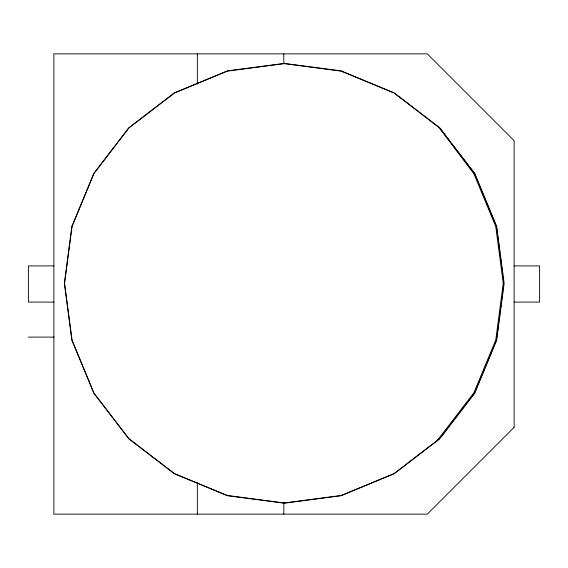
<?xml version="1.0" encoding="UTF-8"?>
<svg xmlns="http://www.w3.org/2000/svg" width="568" height="568" viewBox="0 0 568 568"><rect width="100%" height="100%" fill="white"/><g stroke="black" fill="none" stroke-linecap="round" stroke-linejoin="round"><path stroke-width="0.85" d="M497.021 335.78L496.439 340.154L474.5 393.134L459.995 412.034M497.248 334.034L498.171 327.033M498.399 325.286L498.747 322.659M498.974 320.913L499.897 313.919M500.124 312.166L500.472 309.546M500.706 307.792L501.047 305.172M501.281 303.418L501.622 300.799M501.856 299.045L502.197 296.425M502.431 294.671L502.772 292.051M503.007 290.298L503.355 287.678M503.582 285.924L503.582 280.677M437.495 440.235L473.904 392.793L495.779 339.976L503.241 283.304L495.779 226.625L473.904 173.815L439.163 127.651M441.201 436.529L449.252 426.035M450.332 424.63L458.383 414.136M439.589 438.631L394.093 473.542L341.112 495.488L284.263 502.971L227.406 495.488L174.426 473.542L128.929 438.631L94.025 393.134L72.079 340.154L64.596 283.304L72.079 226.447L94.025 173.467L128.929 127.977L174.426 93.067L227.406 71.121L284.263 63.637L341.112 71.121L394.093 93.067L439.589 127.977M53.875 265.909L28.4 265.909L28.4 302.091L53.875 302.091M514.125 265.909L539.6 265.909L539.6 302.091L514.125 302.091M28.4 337.108L54.102 337.108M440.122 128.673L450.332 141.972M451.404 143.37L459.462 153.871M460.534 155.27L469.125 166.467M470.197 167.872L474.5 173.467L496.439 226.447L497.596 235.195M497.824 236.941L498.171 239.568M498.399 241.315L499.322 248.315M499.549 250.062L499.897 252.689M500.124 254.436L500.472 257.063M500.706 258.809L501.047 261.436M501.281 263.183L501.622 265.81M501.856 267.556L502.197 270.183M502.431 271.93L502.772 274.557M503.007 276.304L503.355 278.931M283.815 53.875L283.815 63.886M283.815 502.602L283.815 514.125M197.344 53.875L197.344 84.021M197.344 482.204L197.344 514.125M71.852 226.391L64.362 283.304L71.852 340.218L93.819 393.255L128.766 438.794L174.312 473.74L227.349 495.708L284.263 503.198L341.176 495.708L394.213 473.74L439.753 438.794L474.699 393.255L496.666 340.218L504.157 283.304L496.666 226.391L474.699 173.354L439.753 127.807L394.213 92.861L341.176 70.893L284.263 63.403L227.349 70.893L174.312 92.861L128.766 127.807L93.819 173.354L71.852 226.391M514.125 427.285L427.285 514.125L53.875 514.125L53.875 53.875L427.285 53.875L514.125 140.715L514.125 427.285"/></g></svg>
